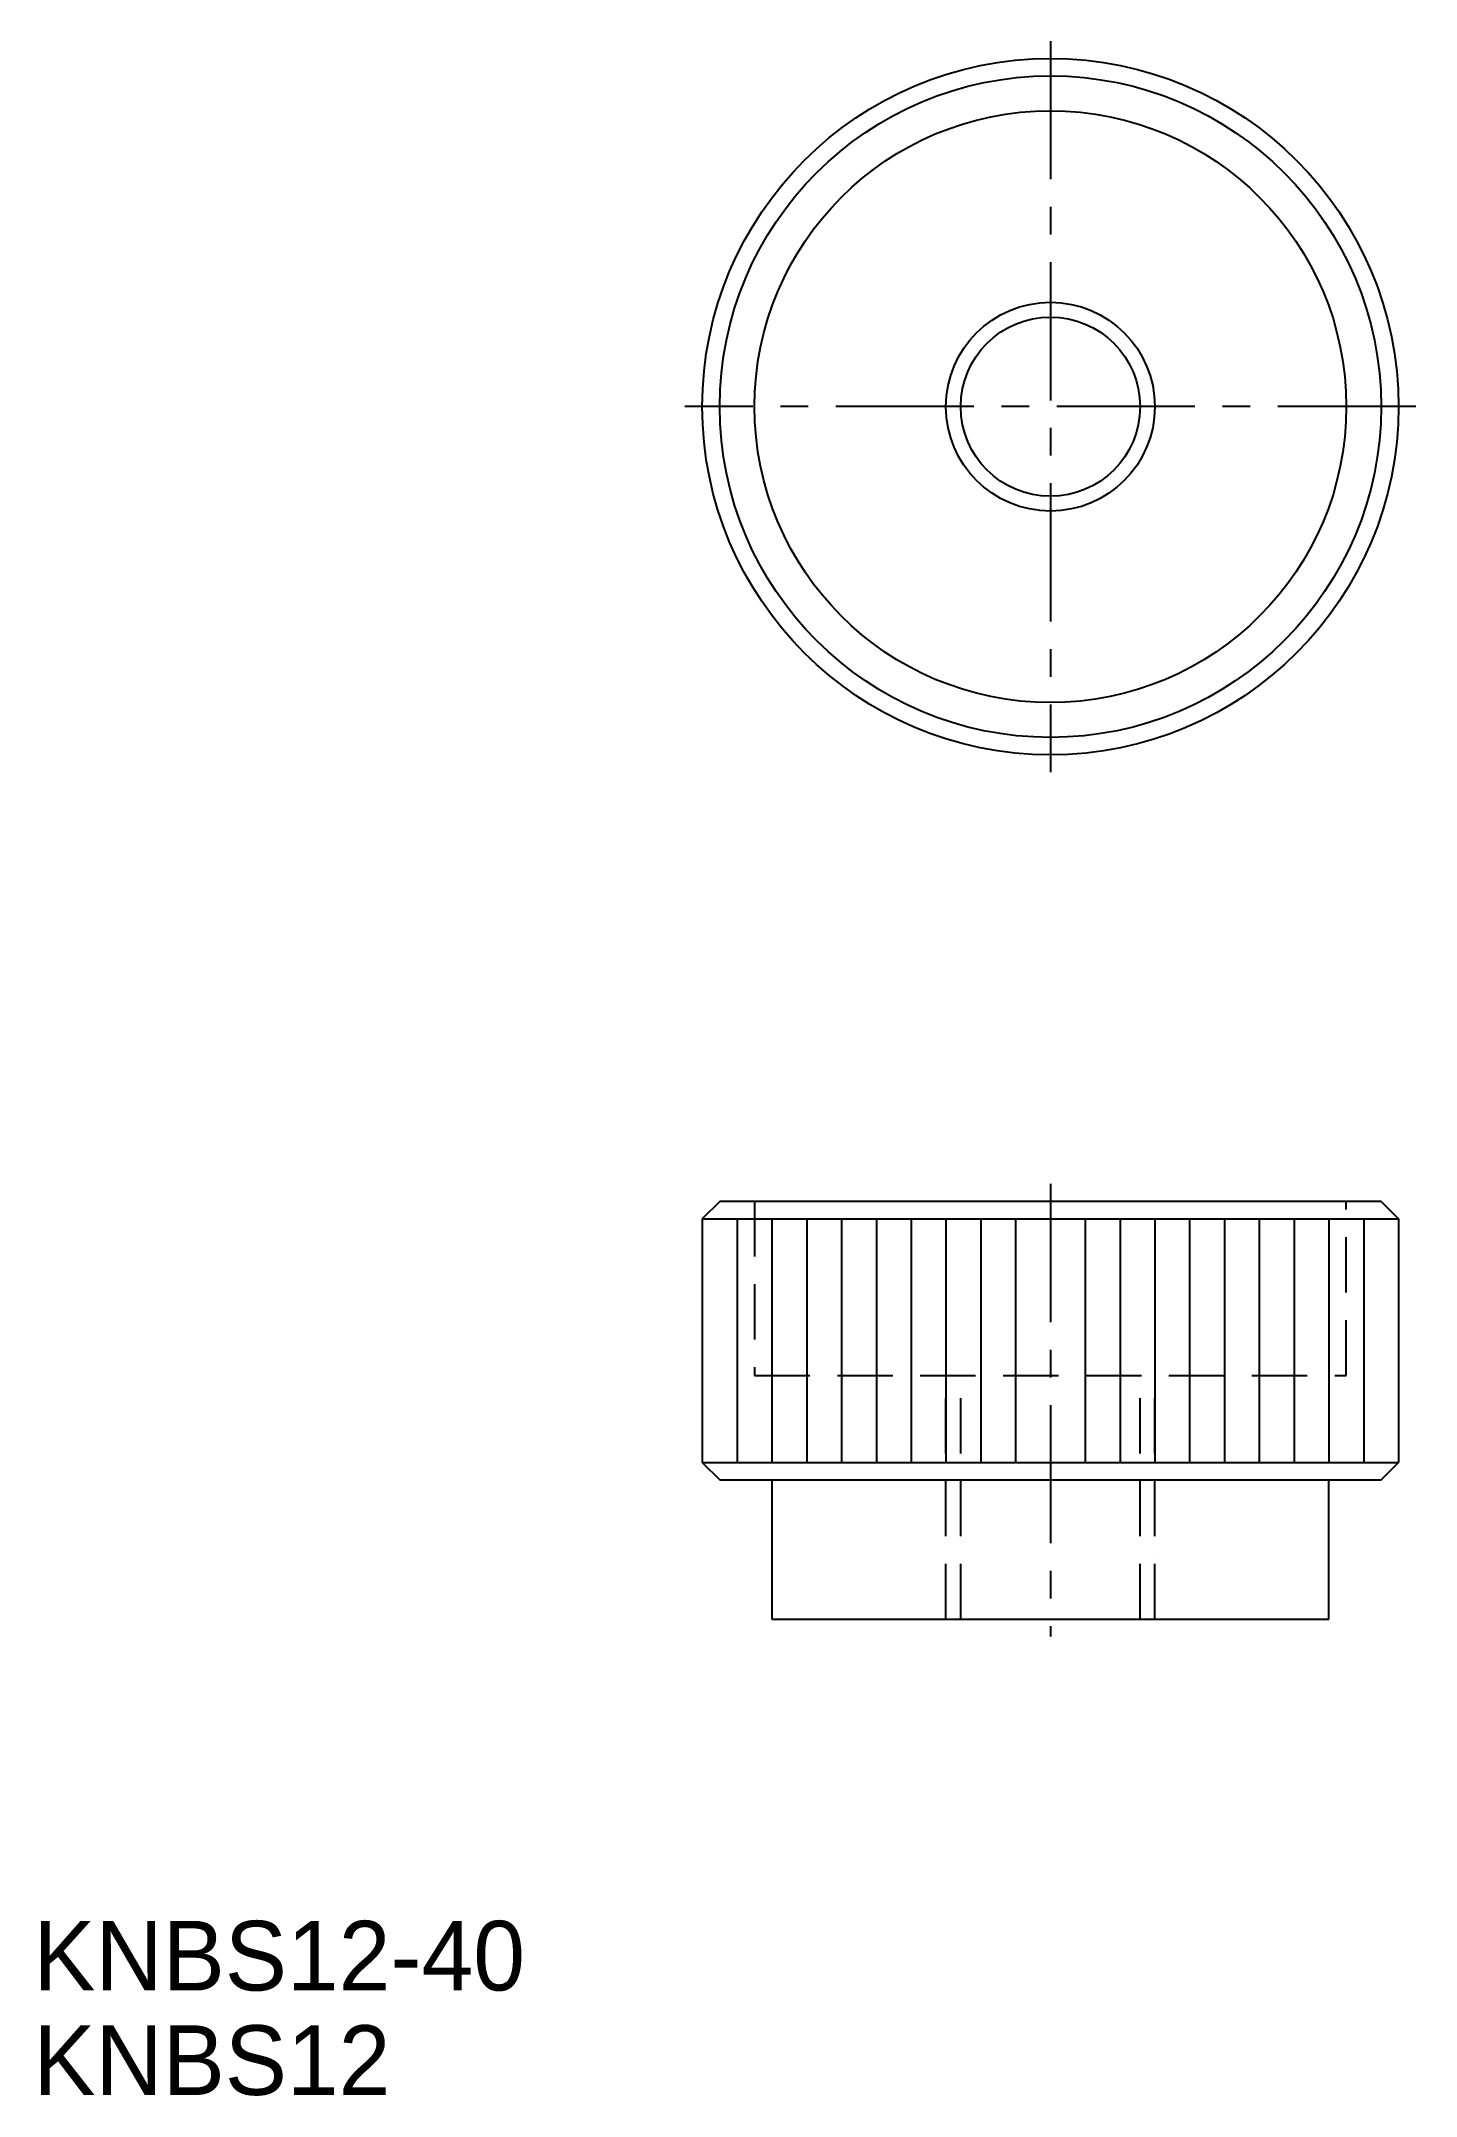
# Model space of a CAD drawing. Extents: x 75 to 154, y 36 to 154.
import ezdxf

# ---------------------------------------------------------------- set-up
doc = ezdxf.new("R2010")
doc.units = 0
doc.header["$LTSCALE"] = 0.25
doc.linetypes.add('CENTER', pattern=[50.8, 31.75, -6.35, 6.35, -6.35])
doc.linetypes.add('DASHED', pattern=[19.05, 12.7, -6.35])
doc.layers.get('0').update_dxf_attribs({"linetype": 'CONTINUOUS'})
doc.layers.add('CENTER', color=1, linetype='CENTER')

msp = doc.modelspace()

# ---------------------------------------------------------------- linework, layer by layer
at = {"color": 7}
for p, q in [((114.28, 86.95), (113.28, 85.95)), ((113.28, 85.95), (113.28, 71.95)), ((115.28, 85.95), (115.28, 71.95)), ((117.28, 85.95), (117.28, 71.95)), ((119.28, 85.95), (119.28, 71.95)), ((121.28, 85.95), (121.28, 71.95)), ((123.28, 85.95), (123.28, 71.95)), ((125.28, 85.95), (125.28, 71.95)), ((127.28, 85.95), (127.28, 71.95)), ((129.28, 85.95), (129.28, 71.95)), ((131.28, 85.95), (131.28, 71.95)), ((135.28, 85.95), (135.28, 71.95)), ((137.28, 85.95), (137.28, 71.95)), ((139.28, 85.95), (139.28, 71.95)), ((141.28, 85.95), (141.28, 71.95)), ((143.28, 85.95), (143.28, 71.95)), ((145.28, 85.95), (145.28, 71.95)), ((147.28, 85.95), (147.28, 71.95)), ((149.28, 85.95), (149.28, 71.95)), ((151.28, 85.95), (151.28, 71.95)), ((153.28, 85.95), (153.28, 71.95)), ((113.28, 71.95), (153.28, 71.95)), ((113.28, 71.95), (114.28, 70.95)), ((114.28, 70.95), (152.28, 70.95)), ((117.28, 70.95), (117.28, 62.95)), ((149.28, 62.95), (149.28, 70.95)), ((152.28, 70.95), (153.28, 71.95)), ((117.28, 62.95), (149.28, 62.95))]:
    msp.add_line(p, q, dxfattribs=at)
for p, q in [((152.28, 86.95), (114.28, 86.95)), ((152.28, 86.95), (153.28, 85.95)), ((113.28, 85.95), (153.28, 85.95)), ((139.28, 69.95), (139.28, 69.95)), ((139.28, 66.45), (139.28, 66.45))]:
    msp.add_line(p, q)
at = {"color": 3, "linetype": 'DASHED'}
for p, q in [((116.28, 86.95), (116.28, 76.95)), ((150.28, 76.95), (150.28, 86.95)), ((116.28, 76.95), (150.28, 76.95)), ((127.28, 62.95), (127.28, 76.95)), ((128.13, 62.95), (128.13, 76.95)), ((138.43, 62.95), (138.43, 76.95)), ((139.28, 62.95), (139.28, 76.95))]:
    msp.add_line(p, q, dxfattribs=at)
at = {"color": 7}
for radius in [20, 19, 17]:
    msp.add_circle((133.28, 132.6), radius, dxfattribs=at)
at = {"color": 3}
msp.add_circle((133.28, 132.6), 6, dxfattribs=at)
msp.add_circle((133.28, 132.6), 5.15)
at = {"layer": 'CENTER', "color": 1, "linetype": 'CENTER'}
for p, q in [((133.28, 153.6), (133.28, 111.6)), ((154.28, 132.6), (112.28, 132.6)), ((133.28, 87.95), (133.28, 61.95))]:
    msp.add_line(p, q, dxfattribs=at)

# ---------------------------------------------------------------- texts
at = {"color": 7, "linetype": 'CONTINUOUS'}
for s, p in [('KNBS12-40', (74.85, 41.62)), ('KNBS12', (74.85, 35.62))]:
    msp.add_text(s, height=4, dxfattribs=at).set_placement(p)

doc.saveas('drawing.dxf')
